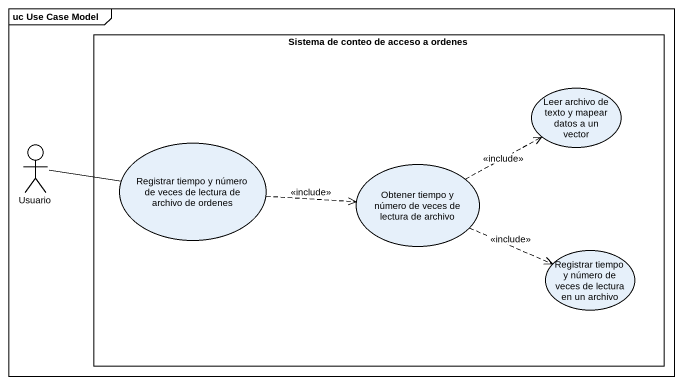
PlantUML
@startuml
mainframe uc Use Case Model
rectangle "Sistema de conteo de acceso a ordenes" as Sistema_de_conteo_de_acceso {
  usecase "Leer archivo de texto y mapear datos a un vector" as Leer_archivo_de_texto_y
  usecase "Registrar tiempo y número de veces de lectura de archivo de ordenes" as Registrar_tiempo_y_número
  usecase "Obtener tiempo y número de veces de lectura de archivo" as Obtener_tiempo_y_número_de
  usecase "Registrar tiempo y número de veces de lectura en un archivo" as Registrar_tiempo_y_número_2
}
actor Usuario
Usuario -right- Registrar_tiempo_y_número
Registrar_tiempo_y_número .right.> Obtener_tiempo_y_número_de : <<include>>
Obtener_tiempo_y_número_de .right.> Leer_archivo_de_texto_y : <<include>>
Obtener_tiempo_y_número_de .right.> Registrar_tiempo_y_número_2 : <<include>>
@enduml
